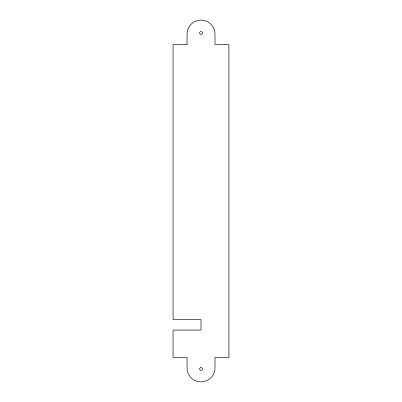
<?xml version="1.0" encoding="UTF-8"?>
<svg xmlns="http://www.w3.org/2000/svg" width="402" height="402" viewBox="0 0 402 402"><rect width="100%" height="100%" fill="white"/><g stroke="black" fill="none" stroke-linecap="round" stroke-linejoin="round"><path stroke-width="0.6" d="M202 33.939L201.714 34.16A1.397 1.397 0 0 1 200.317 34.16L200.025 33.939A1.397 1.397 0 0 1 200.025 31.964A1.397 1.397 0 0 1 202 31.964A1.397 1.397 0 0 1 202 33.939M200.317 367.84L200.025 368.061A1.397 1.397 0 0 0 200.025 370.036A1.397 1.397 0 0 0 202 370.036A1.397 1.397 0 0 0 202 368.061L201.714 367.84A1.397 1.397 0 0 0 200.317 367.84M187.046 44.547L173.076 44.547L173.076 319.6L201.015 319.6L201.015 330.072L173.076 330.072L173.076 357.453L187.046 357.453L187.046 367.93A13.969 13.969 0 0 0 201.015 381.9A13.969 13.969 0 0 0 214.985 367.93L214.985 357.453L228.924 357.453L228.924 44.547L214.985 44.547L214.985 34.069A13.969 13.969 0 0 0 201.015 20.1A13.969 13.969 0 0 0 187.046 34.069L187.046 44.547"/></g></svg>
